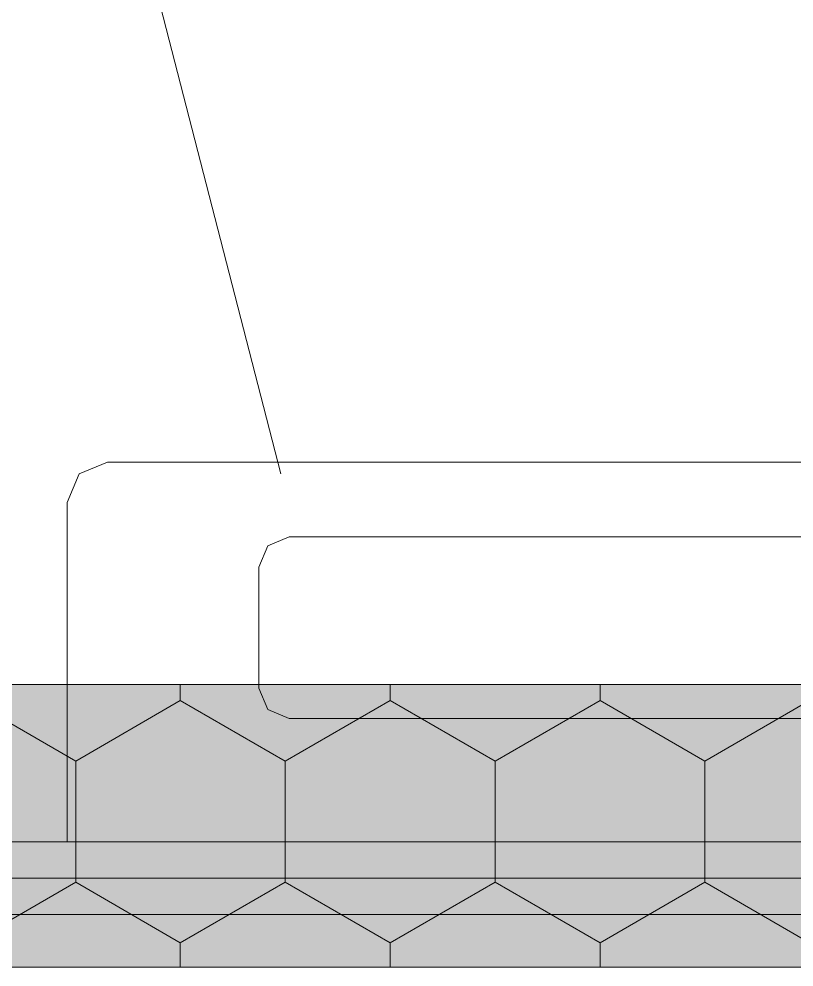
# Model space of a CAD drawing. Header units: millimetres. Extents: x -546 to 1681, y -650 to 1730.
# Drawn here: x 527.958 to 529.878, y 441.761 to 444.11 of the extents above; entities that cross this region are included whole.
import ezdxf

# ---------------------------------------------------------------- set-up
doc = ezdxf.new("R2010")
doc.units = ezdxf.units.MM

msp = doc.modelspace()

# ---------------------------------------------------------------- hatches: boundary and pattern name
at = {"true_color": 0x96e196}
h = msp.add_hatch(color=81, dxfattribs=at)
h.dxf.hatch_style = 2
h.paths.add_polyline_path([(546.2018, 442.4614), (546.2018, 441.7614), (515.4638, 441.7614), (515.4638, 442.4614)])

# ---------------------------------------------------------------- linework, layer by layer
at = {"color": 251, "lineweight": 0, "true_color": 0x646464}
for points in [[(528.6068, 442.9834), (526.5118, 451.1205)], [(528.0778, 442.9124), (528.1072, 442.9831), (528.1778, 443.0124)], [(528.1778, 443.0124), (533.9278, 443.0124)], [(528.0778, 442.0714), (528.0778, 442.9124)], [(528.5528, 442.7524), (528.5749, 442.8053), (528.6278, 442.8274)], [(530.9018, 442.8274), (528.6278, 442.8274)], [(528.5528, 442.7524), (528.5528, 442.4524)], [(528.6278, 442.3774), (528.5749, 442.3992), (528.5528, 442.4524)], [(528.6278, 442.3774), (530.9018, 442.3774)]]:
    msp.add_lwpolyline(points, dxfattribs=at)
at = {"color": 7, "lineweight": 0}
for points in [[(546.2018, 442.4614), (515.4638, 442.4614)], [(528.3578, 442.4214), (528.3578, 442.4614)], [(528.8778, 442.4214), (528.8778, 442.4614)], [(529.3978, 442.4214), (529.3978, 442.4614)], [(528.0988, 442.2714), (527.8388, 442.4214)], [(528.3578, 442.4214), (528.0988, 442.2714)], [(528.6178, 442.2714), (528.3578, 442.4214)], [(528.8778, 442.4214), (528.6178, 442.2714)], [(529.1378, 442.2714), (528.8778, 442.4214)], [(529.3978, 442.4214), (529.1378, 442.2714)], [(529.6568, 442.2714), (529.3978, 442.4214)], [(529.9168, 442.4214), (529.6568, 442.2714)], [(528.0988, 441.9714), (528.0988, 442.2714)], [(528.6178, 441.9714), (528.6178, 442.2714)], [(529.1378, 441.9714), (529.1378, 442.2714)], [(529.6568, 441.9714), (529.6568, 442.2714)], [(535.6518, 442.0714), (526.5118, 442.0714)], [(535.7418, 441.9814), (526.4218, 441.9814)], [(528.0988, 441.9714), (527.8388, 441.8214)], [(528.3578, 441.8214), (528.0988, 441.9714)], [(528.6178, 441.9714), (528.3578, 441.8214)], [(528.8778, 441.8214), (528.6178, 441.9714)], [(529.1378, 441.9714), (528.8778, 441.8214)], [(529.3978, 441.8214), (529.1378, 441.9714)], [(529.6568, 441.9714), (529.3978, 441.8214)], [(529.9168, 441.8214), (529.6568, 441.9714)], [(526.3318, 441.8914), (536.4318, 441.8914)], [(528.3578, 441.7614), (528.3578, 441.8214)], [(528.8778, 441.7614), (528.8778, 441.8214)], [(529.3978, 441.7614), (529.3978, 441.8214)], [(515.4638, 441.7614), (546.9018, 441.7614)], [(526.2018, 441.7614), (536.4318, 441.7614)]]:
    msp.add_lwpolyline(points, dxfattribs=at)

doc.saveas('drawing.dxf')
